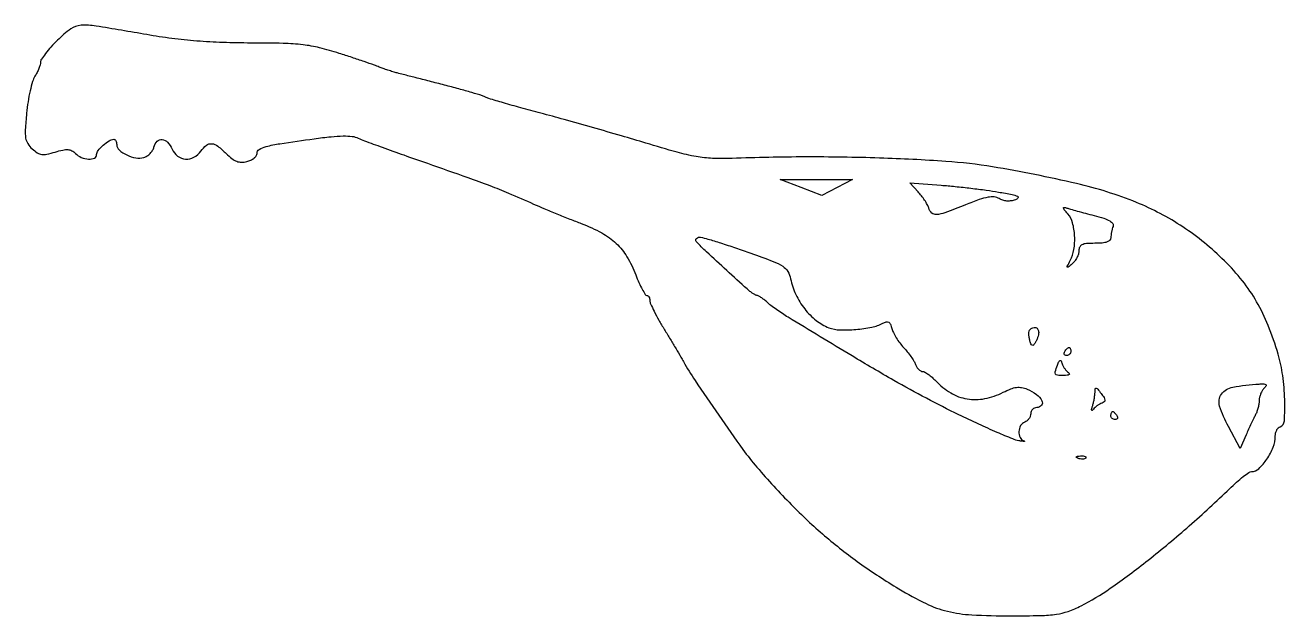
# Model space of a CAD drawing. Extents: x 0 to 314, y 0 to 147.
import ezdxf

# ---------------------------------------------------------------- set-up
doc = ezdxf.new("R2010")
doc.units = 0

msp = doc.modelspace()

# ---------------------------------------------------------------- linework, layer by layer
for points in [[(8.238339, 143.708155, 0.014276), (6.607043, 142.002664, 0.019038), (5.231966, 140.358623, 0.016532), (4.204956, 138.936397, 0.1515), (3.988339, 138.214817, -0.073614), (3.899081, 137.571605, -0.023546), (3.583674, 136.656554, -0.022921), (3.131525, 135.657116, -0.023709), (2.594383, 134.714817, 0.070151), (2.008052, 133.42078, 0.01601), (1.403927, 131.087382, 0.016258), (0.87658, 128.327665, 0.015189), (0.515615, 125.476271, 0.00842), (0.190638, 121.35592, 0.054908), (0.28984, 119.283805, 0.102208), (0.819465, 117.882067, 0.067671), (1.931789, 116.56173, 0.04334), (3.199936, 115.599801, 0.106966), (4.291464, 115.20236, 0.086608), (5.590148, 115.250062, 0.022074), (7.636831, 115.780613, -0.019765), (9.562037, 116.289169, -0.071351), (10.823747, 116.385589, -0.104826), (11.791377, 116.112492, -0.075501), (12.697703, 115.445154, 0.098188), (14.171804, 114.458908, 0.084291), (15.993324, 114.040631, 0.116036), (17.442513, 114.294627, 0.300116), (18, 115.139757, -0.172142), (18.355105, 116.140623, -0.038932), (19.616695, 117.468754, -0.039962), (21.095818, 118.601101, -0.133566), (22.25, 118.968197, -0.176161), (22.536004, 118.877726, -0.098352), (22.779688, 118.599671, -0.076492), (22.944489, 118.175847, -0.054596), (23, 117.66898, 0.21418), (23.613183, 116.303183, 0.070239), (25.493035, 115.053813, 0.066535), (27.808538, 114.303257, 0.122587), (29.77287, 114.427912, 0.07128), (30.580389, 114.81764, 0.052286), (31.344363, 115.456501, 0.052662), (31.95309, 116.233358, 0.076057), (32.29841, 117.033119, -0.125969), (33.097016, 118.472991, -0.237098), (34.316658, 118.915687, -0.179684), (35.680644, 118.217695, -0.07884), (36.818046, 116.5, 0.124516), (38.204013, 114.769465, 0.145578), (40.168067, 114.033255, 0.141008), (42.263371, 114.481303, 0.114356), (44, 116, -0.06739), (45.39414, 117.469464, -0.19586), (46.710084, 117.862583, -0.142286), (48.21855, 117.261476, -0.03089), (50.341289, 115.385983, 0.030658), (51.737778, 114.150997, 0.073811), (52.935531, 113.472429, 0.089818), (54.126241, 113.244742, 0.064009), (55.477653, 113.405035, 0.049251), (56.442562, 113.751065, 0.059071), (57.259061, 114.263829, 0.069466), (57.81498, 114.856603, 0.154875), (58, 115.439597, -0.259529), (58.559554, 116.445005, -0.07605), (60.244854, 117.164065, -0.025742), (63.727737, 117.870086, -0.002491), (72.261646, 119.103593, -0.008625), (76.471878, 119.616887, -0.022482), (79.516811, 119.797089, -0.030959), (81.745087, 119.690626, -0.083918), (83.261646, 119.259319, 0.022211), (84.779686, 118.617301, 0.001458), (89.248733, 116.971865, 0.002113), (94.591434, 115.047973, 0.001576), (100.5, 112.969424, -0.001229), (110.567517, 109.435667, -0.006497), (116.054641, 107.413897, -0.008823), (120.72114, 105.530191, -0.0036), (127, 102.812322, 0.004431), (129.565068, 101.707062, 0.002348), (132.763007, 100.380216, 0.002336), (136.046586, 99.053753, 0.003617), (138.895342, 97.942209, -0.032944), (144.002296, 95.596052, -0.064864), (147.616238, 92.982832, -0.06944), (150.285036, 89.659081, -0.043204), (152.470141, 85.153134, 0.012355), (153.281623, 83.178313, 0.018907), (154.090637, 81.513733, 0.013918), (154.827512, 80.22089, 0.261989), (155.220141, 80, -0.16433), (155.517628, 79.899514, -0.095777), (155.770916, 79.615532, -0.076895), (155.942079, 79.191766, -0.05766), (156, 78.691172, 0.107164), (156.172855, 77.89394, 0.009439), (157.067862, 76.021592, 0.012015), (158.242984, 73.812135, 0.009067), (159.635274, 71.441172, -0.001445), (161.108778, 69.0173, -0.001562), (162.530137, 66.647205, -0.001471), (163.736741, 64.607254, -0.007556), (164.385274, 63.464207, 0.022621), (167.267629, 58.722675, 0.003937), (173.176891, 50.072388, 0.003971), (179.223167, 41.515325, 0.022071), (182.704346, 37.096021, 0.01591), (191.256752, 27.788851, 0.021731), (199.569876, 20.007632, 0.022476), (208.293848, 13.181377, 0.019071), (218.07674, 6.759663, 0.021884), (224.878787, 3.052717, 0.054637), (230.195992, 1.135556, 0.046615), (236.281823, 0.254823, 0.012529), (246.053656, 0.005577, 0.005253), (253.483339, 0.080333, 0.030309), (257.398113, 0.398781, 0.049921), (260.32634, 1.120102, 0.031814), (263.553656, 2.503234, 0.035988), (270.846044, 6.878901, 0.013997), (280.284838, 13.912089, 0.013237), (290.549253, 22.467657, 0.012347), (300.593142, 31.75, -0.011519), (302.348793, 33.377934, -0.015875), (304.003372, 34.751562, -0.012478), (305.423085, 35.8002, -0.154007), (306.056371, 36, 0.193246), (307.880218, 36.732247, 0.054019), (309.897588, 39.130796, 0.053115), (311.477411, 42.127002, 0.095059), (312, 44.850925, -0.055588), (312.08781, 45.638323, -0.059819), (312.346749, 46.366584, -0.067374), (312.728676, 46.930081, -0.130443), (313.180421, 47.226807, 0.30685), (314.270308, 48.64986, 0.021126), (314.35499, 53.981593, 0.028079), (313.859542, 59.972779, 0.037032), (312.703086, 65.328017, 0.023293), (310.223722, 72.489552, 0.035427), (307.356904, 78.413821, 0.037398), (303.812158, 83.636741, 0.030444), (299.292647, 88.667548, 0.047859), (288.934443, 97.084502, 0.050469), (277.341042, 103.206957, 0.039278), (262.448984, 107.919952, 0.015802), (241.5, 112.087776, 0.024179), (229.840272, 113.451567, 0.008919), (213.301528, 114.283349, 0.008647), (194.787332, 114.563303, 0.008971), (176.5, 114.195412, -0.019875), (171.624301, 114.203645, -0.033502), (167.560159, 114.645979, -0.024229), (162.776906, 115.734899, -0.005889), (155, 118.005443, 0.002755), (148.906699, 119.82597, 0.001702), (141.723499, 121.902578, 0.001706), (134.611751, 123.906107, 0.003066), (128.760849, 125.494309, -0.002454), (123.805743, 126.832835, -0.003606), (119.465053, 128.062021, -0.001722), (115.787157, 129.145983, -0.065976), (115.004609, 129.497152, 0.064312), (114.258558, 129.834916, 0.002936), (111.570936, 130.6393, 0.004856), (108.358974, 131.546323, 0.003458), (104.74376, 132.502609, -0.000008), (101.021369, 133.45982, -0.00001), (97.48098, 134.370364, -0.000009), (94.484503, 135.141138, -0.000058), (93, 135.523203, -0.010086), (91.89705, 135.831055, -0.006738), (90.646875, 136.225791, -0.006785), (89.444767, 136.64142, -0.013229), (88.5, 137.011027, 0.015419), (87.285905, 137.479878, 0.002145), (84.736498, 138.362822, 0.002453), (81.707476, 139.380777, 0.002078), (78.496591, 140.42756, 0.017486), (73.594494, 141.816086, 0.031171), (69.470583, 142.561113, 0.023257), (64.544869, 142.906006, 0.005845), (56.496591, 143.000236, -0.00889), (49.470795, 143.125285, -0.011208), (42.978321, 143.50222, -0.011684), (36.744753, 144.151438, -0.011418), (30.5, 145.095085, 0.002559), (17.842909, 147.237709, 0.056258), (14.105006, 147.425424, 0.141746), (11.550397, 146.510722, 0.038426)], [(242.955325, 105.799245, -0.005446), (246.380548, 105.175419, -0.059995), (247.706516, 104.749372, -0.487459), (247.806316, 104.328689, -0.136407), (247.164399, 103.865112, -0.052987), (246.117315, 103.599488, -0.053478), (245.041102, 103.561039, -0.055406), (244.017803, 103.749197, -0.066524), (243.126871, 104.152841, 0.116182), (241.902587, 104.56798, 0.068783), (240.354016, 104.50328, 0.0401), (238.169631, 103.923914, 0.010286), (234.747241, 102.635756, -0.005702), (229.58862, 100.639915, -0.067511), (227.500088, 100.166433, -0.214372), (226.344812, 100.567615, -0.127403), (225.555951, 101.823715, 0.048475), (225.190205, 102.678741, 0.019704), (224.538053, 103.765508, 0.019276), (223.739891, 104.887243, 0.023266), (222.903584, 105.873116), (220.830041, 108.098803), (228.665021, 107.500619, -0.00633), (232.135253, 107.191439, -0.004245), (236.094726, 106.75409, -0.004275), (239.923009, 106.265074, -0.008416)], [(266.781359, 99.945352, -0.01484), (269.225826, 99.247535, -0.053294), (270.709252, 98.595308, -0.10808), (271.440874, 97.932556, -0.251573), (271.531359, 97.221126, 0.027605), (271.327687, 96.58794, 0.017168), (271.156087, 95.826581, 0.017212), (271.038162, 95.061498, 0.029636), (271, 94.418213, -0.195508), (270.74281, 93.785606, -0.114947), (270.044887, 93.338638, -0.064257), (268.831693, 93.077024, -0.021016), (267, 93, 0.017893), (264.902859, 92.924928, 0.092083), (263.782607, 92.632653, 0.175089), (263.208648, 92.058549, 0.110094), (263, 91.122445, -0.073688), (262.878603, 90.303193, -0.044758), (262.511282, 89.393266, -0.043831), (261.972988, 88.536081, -0.05824), (261.33628, 87.872445, -0.005365), (260.30616, 87.041087, -0.448691), (260.127806, 87.072664, -0.262682), (260.118563, 87.314033, -0.003511), (260.83628, 88.684259, 0.083268), (261.762911, 91.449221, 0.051914), (261.946051, 94.870317, 0.052925), (261.43448, 98.122847, 0.114874), (260.25, 100.340825, -0.00888), (259.370988, 101.381272, -0.12957), (259.17396, 101.815426, -0.512709), (259.33592, 101.979406, -0.045532), (260, 101.812005, 0.01489), (260.883673, 101.530732, 0.002443), (262.610774, 101.046236, 0.002686), (264.649372, 100.496852, 0.002368)], [(181.152804, 90.54983, -0.006112), (186.74396, 88.476129, -0.05131), (189.14128, 87.258631, -0.114266), (190.386991, 85.976029, -0.085589), (191.106076, 84.135732, 0.059397), (192.408817, 80.20976, 0.056522), (194.614427, 76.628185, 0.058725), (197.466364, 73.758005, 0.076904), (200.674689, 71.930544, 0.083073), (203.392192, 71.383934, 0.029444), (207.370663, 71.487955, 0.029717), (211.356418, 72.067637, 0.072003), (214.146644, 73.078566, -0.066094), (214.975397, 73.389906, -0.195834), (215.563797, 73.295307, -0.155988), (216.005147, 72.78713, -0.038645), (216.365396, 71.72987, 0.052129), (216.74812, 70.698432, 0.022825), (217.454689, 69.420649, 0.022292), (218.335189, 68.120657, 0.02773), (219.270246, 67, -0.018045), (220.212242, 65.914456, -0.015999), (221.113713, 64.720313, -0.016275), (221.855873, 63.592693, -0.046368), (222.27011, 62.75, 0.050095), (222.605358, 62.080617, 0.055032), (223.058259, 61.514063, 0.062253), (223.554428, 61.127292, 0.13526), (224.016364, 61, -0.128992), (224.570942, 60.854507, -0.026989), (225.425414, 60.310308, -0.02664), (226.375451, 59.550914, -0.022452), (227.297749, 58.652111, 0.070907), (231.031693, 55.658363, 0.09201), (235.143506, 54.154002, 0.091301), (239.5461, 54.219445, 0.068738), (244.128952, 55.810829, -0.024154), (246.000569, 56.653792, -0.061368), (247.441226, 57.025182, -0.076553), (248.729084, 56.995439, -0.057352), (250.090394, 56.588499, -0.055416), (252.427105, 55.263665, -0.115699), (253.788939, 53.691809, -0.301403), (253.672606, 52.554463, -0.224507), (252.5, 52, 0.101174), (251.927588, 51.882975, 0.098422), (251.440625, 51.550156, 0.097427), (251.114397, 51.053098, 0.096942), (251, 50.468615, -0.088478), (250.887915, 49.840167, -0.06652), (250.559375, 49.217991, -0.065663), (250.073415, 48.696157, -0.081035), (249.5, 48.361626, 0.172608), (248.47788, 47.48618, 0.117256), (248.03974, 46.003045, 0.124331), (248.325383, 44.546045, 0.202778), (249.25, 43.719124, -0.101735), (249.436631, 43.609191, -0.685868), (249.410881, 43.542137, -0.036447), (248.924053, 43.576796, -0.006861), (248.04236, 43.716966, -0.05501), (246.500555, 44.162475, -0.004478), (242.622333, 45.802877, -0.005977), (238.025357, 47.861648, -0.004562), (233.04236, 50.220617, -0.008834), (224.984948, 54.302725, -0.008082), (216.831903, 58.78609, -0.0055), (206.439006, 64.874487, -0.001577), (190.473236, 74.533664, -0.010416), (189.056441, 75.437928, -0.008194), (187.558909, 76.474113, -0.008298), (186.198431, 77.483401, -0.020177), (185.239048, 78.283664, 0.016229), (184.463717, 78.940849, 0.020364), (183.702442, 79.495826, 0.018975), (183.039719, 79.903299, 0.129039), (182.671259, 80, -0.125745), (182.308515, 80.092692, -0.020647), (181.68312, 80.46897, -0.021593), (180.969223, 80.98524, -0.01757), (180.25, 81.596492, -0.000879), (170.114545, 90.875576, -0.024169), (167.577694, 93.443084, -0.419307), (167.627999, 94.240341, -0.231995), (168.665306, 94.513822, -0.022956), (170.444859, 94.070693, -0.004356), (173.639197, 93.087244, -0.004643), (177.351674, 91.870709, -0.004248)], [(252.984687, 70.75, -0.051187), (252.918579, 70.175334, -0.026218), (252.725375, 69.475168, -0.025749), (252.448491, 68.767917, -0.035097), (252.123425, 68.165465, -0.051512), (251.681478, 67.605218, -0.327512), (251.344932, 67.548501, -0.192363), (251.049362, 67.882344, -0.022205), (250.7475, 68.857561, -0.030093), (250.585662, 69.674326, -0.036579), (250.537089, 70.452753, -0.039707), (250.59502, 71.093415, -0.15519), (250.775429, 71.442095, -0.104248), (251.514782, 71.92402, -0.169983), (252.255321, 71.948585, -0.19131), (252.789847, 71.514884, -0.13159)], [(261, 66, -0.105053), (260.918938, 65.618444, -0.099167), (260.688914, 65.29375, -0.09642), (260.345238, 65.076123, -0.093332), (259.940983, 65, -0.108972), (259.586039, 65.078288, -0.182303), (259.3746, 65.29375, -0.161196), (259.343488, 65.6179, -0.082592), (259.5, 66, -0.029505), (259.768994, 66.382774, -0.035638), (260.066025, 66.70625, -0.038439), (260.34829, 66.934461, -0.151918), (260.559017, 67, -0.210953), (260.727648, 66.92554, -0.081139), (260.870461, 66.70625, -0.061769), (260.967655, 66.382849, -0.042167)], [(260.399944, 60.765313, -0.155816), (260.626909, 60.480486, -0.352765), (260.547106, 60.235245, -0.115879), (260.081044, 60.0666, -0.027422), (259.25, 60.015313, -0.018203), (257.650659, 60.062661, -0.245497), (257.166494, 60.357823, -0.216168), (257.097399, 60.95044, -0.014174), (257.683521, 62.617651, -0.015842), (258.061713, 63.516949, -0.218409), (258.322891, 63.741876, -0.368854), (258.564941, 63.632081, -0.031729), (258.833465, 62.949438, 0.045544), (259.092543, 62.340664, 0.032212), (259.486018, 61.709958, 0.032673), (259.944604, 61.151492, 0.057346)], [(268.784611, 53.111593, 0.047626), (268.231165, 52.87422, 0.029271), (267.629332, 52.497843, 0.029198), (267.072486, 52.051415, 0.045533), (266.655668, 51.600056, -0.046283), (266.348902, 51.268865, -0.537486), (266.206811, 51.305936, -0.147257), (266.195485, 51.613504, -0.014535), (266.405668, 52.331787, 0.020566), (266.635718, 53.154651, 0.013617), (266.834757, 54.115525, 0.013715), (266.977303, 55.061282, 0.025782), (267.031803, 55.831787, -0.031467), (267.101599, 56.681308, -0.432149), (267.329001, 56.840274, -0.171938), (267.700647, 56.614314, -0.009199), (268.566414, 55.511537, -0.021075), (269.280444, 54.479036, -0.118607), (269.494185, 53.848401, -0.237453), (269.325642, 53.420976, -0.105118)], [(309.2, 56.8, 0.062591), (308.740345, 56.208206, 0.039122), (308.3525, 55.419764, 0.038792), (308.087933, 54.568738, 0.056025), (308, 53.786431, -0.039794), (307.934616, 52.966203, -0.022927), (307.732854, 51.995522, -0.022801), (307.439035, 51.033357, -0.035136), (307.090566, 50.236431, 0.008492), (306.64234, 49.344056, 0.002857), (306.018132, 48.027659, 0.002841), (305.34412, 46.563354, 0.00325), (304.716805, 45.155598), (303.252479, 41.811196), (300.307836, 47.247898, -0.046459), (298.119672, 52.372753, -0.237951), (298.587486, 55.337036, -0.194607), (301.389644, 57.104199, -0.03115), (307.95, 57.868359, -0.016213), (309.181588, 57.894541, -0.175788), (309.639583, 57.722575, -0.379182), (309.685544, 57.393393, -0.049855)], [(272.5, 50, -0.082592), (272.656512, 49.6179, -0.161196), (272.6254, 49.29375, -0.182303), (272.413961, 49.078288, -0.108972), (272.059017, 49, -0.093332), (271.654762, 49.076123, -0.09642), (271.311086, 49.29375, -0.099167), (271.081062, 49.618444, -0.105053), (271, 50, -0.042167), (271.032345, 50.382849, -0.061769), (271.129539, 50.70625, -0.081139), (271.272352, 50.92554, -0.210953), (271.440983, 51, -0.151918), (271.65171, 50.934461, -0.038439), (271.933975, 50.70625, -0.035638), (272.231006, 50.382774, -0.029505)], [(264.729167, 39.395833, -0.126455), (264.402231, 39.202593, -0.060344), (263.916927, 39.123424, -0.05415), (263.359369, 39.160852, -0.051402), (262.8125, 39.316886, -0.054073), (262.395823, 39.538436, -0.470617), (262.37858, 39.720685, -0.168741), (262.670344, 39.862007, -0.018894), (263.416667, 39.921053, -0.028489), (264.112848, 39.910055, -0.077125), (264.592839, 39.799335, -0.208169), (264.77538, 39.614691, -0.296942)]]:
    msp.add_lwpolyline(points, format="xyb", close=True)
msp.add_lwpolyline([(202.698088, 106.905282), (198.896177, 104.898956), (193.698088, 106.897373), (188.5, 108.895789), (197.5, 108.903698), (206.5, 108.911608)], close=True)

doc.saveas('drawing.dxf')
